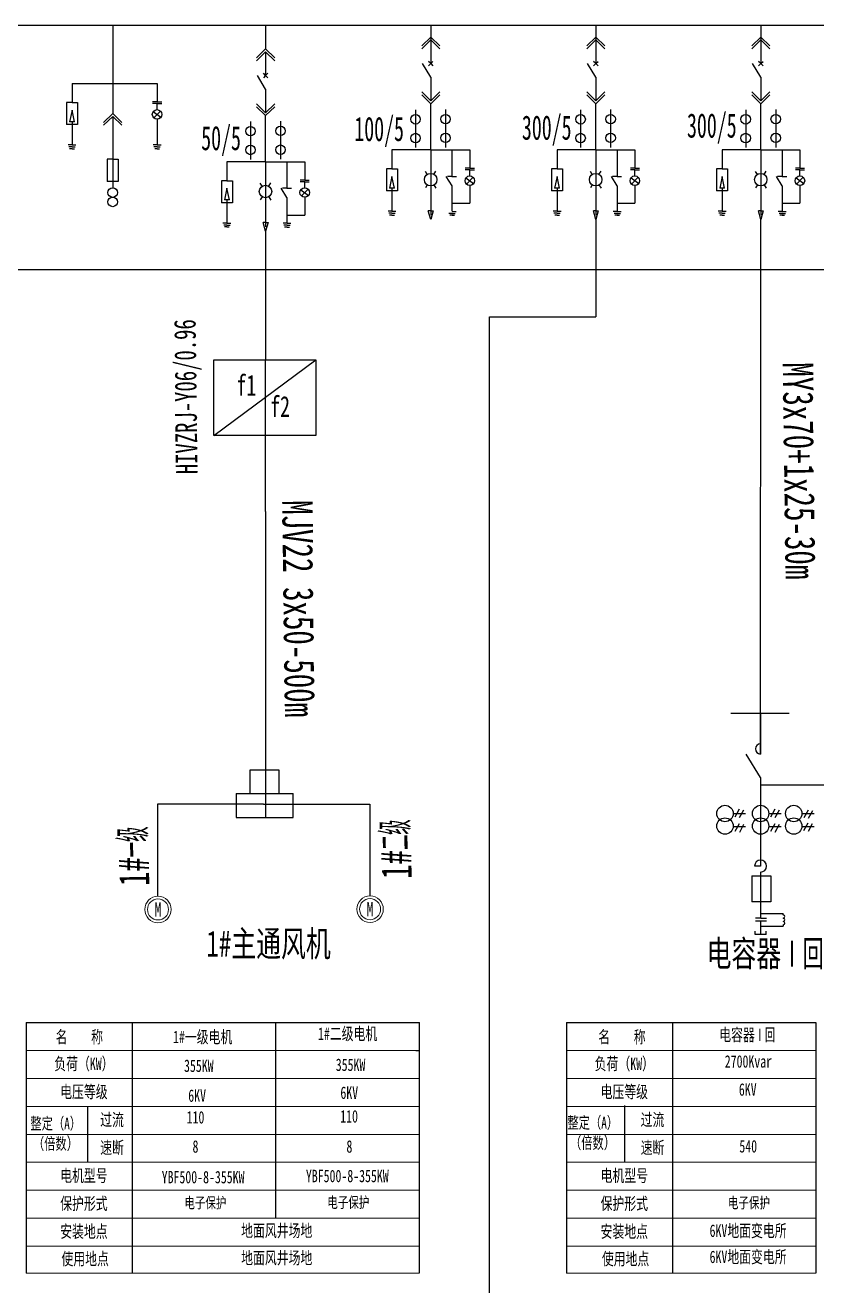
# Model space of a CAD drawing. Header units: millimetres. Extents: x -10061 to 3337, y -3023 to -418.
# Drawn here: x -9393.7 to -9247.8, y -2519.7 to -2287.3 of the extents above; entities that cross this region are included whole.
import ezdxf
from ezdxf.lldxf.tags import DXFTag

# ---------------------------------------------------------------- set-up
doc = ezdxf.new("R2010")
doc.units = ezdxf.units.MM
doc.layers.add('图框内框', color=16, linetype='Continuous', lineweight=100)
doc.layers.add('粗实线', color=7, linetype='Continuous', lineweight=30)
doc.styles.add('_宋体', font='', dxfattribs={"width": 0.6})
doc.styles.add('仿宋_GB2312', font='', dxfattribs={"width": 0.7, "height": 3})
doc.styles.get('_宋体').set_extended_font_data('SimSun')
doc.styles.get('仿宋_GB2312').set_extended_font_data('FangSong_GB2312')
tags = doc.linetypes.add('ACAD_ISO02W100', pattern=[15, 12, -3]).pattern_tags.tags
tags[6:7] = [DXFTag(74, 4), DXFTag(75, 0), DXFTag(340, '0'), DXFTag(46, 1.0), DXFTag(50, 0.0), DXFTag(44, 0.0), DXFTag(45, 0.0)]
tags[4:5] = [DXFTag(74, 4), DXFTag(75, 0), DXFTag(340, '0'), DXFTag(46, 1.0), DXFTag(50, 0.0), DXFTag(44, 0.0), DXFTag(45, 0.0)]

msp = doc.modelspace()

# ---------------------------------------------------------------- linework, layer by layer
at = {"color": 0, "lineweight": -3}
for p, q in [((-9288.56, -2323.07), (-9288.56, -2323.07)), ((-9288.56, -2323.07), (-9288.56, -2323.07)), ((-9288.56, -2323.07), (-9288.56, -2341.03)), ((-9258.2, -2421.66), (-9258.14, -2323.07)), ((-9349.39, -2325.25), (-9349.39, -2335.25)), ((-9349.39, -2335.25), (-9349.39, -2348.99)), ((-9308.12, -2525.3), (-9308.12, -2341.03)), ((-9308.12, -2341.03), (-9288.56, -2341.03)), ((-9258.2, -2425.97), (-9258.2, -2425.97)), ((-9321.07, -2471.18), (-9321.07, -2517.41)), ((-9293.93, -2471.18), (-9293.93, -2517.41))]:
    msp.add_line(p, q, dxfattribs=at)
at = {"color": 7, "lineweight": 15}
for p, q in [((-9393.5, -2476.33), (-9321.07, -2476.33)), ((-9293.93, -2476.33), (-9248.01, -2476.33)), ((-9393.5, -2481.48), (-9321.07, -2481.48)), ((-9293.93, -2481.48), (-9248.01, -2481.48)), ((-9393.5, -2486.63), (-9321.07, -2486.63)), ((-9293.93, -2486.63), (-9248.01, -2486.63)), ((-9393.5, -2491.79), (-9321.07, -2491.79)), ((-9293.93, -2491.79), (-9248.01, -2491.79)), ((-9393.5, -2496.94), (-9321.07, -2496.94)), ((-9293.93, -2496.94), (-9248.01, -2496.94)), ((-9393.5, -2502.09), (-9321.07, -2502.09)), ((-9293.93, -2502.09), (-9248.01, -2502.09)), ((-9393.5, -2507.24), (-9321.07, -2507.24)), ((-9293.93, -2507.24), (-9248.01, -2507.24)), ((-9393.5, -2512.39), (-9321.07, -2512.39)), ((-9293.93, -2512.39), (-9248.01, -2512.39)), ((-9393.5, -2517.41), (-9321.07, -2517.41)), ((-9293.93, -2517.41), (-9248.01, -2517.41))]:
    msp.add_line(p, q, dxfattribs=at)
at = {"lineweight": 15}
for centre, radius in [((-9369.22, -2450.32), 2.44), ((-9369.22, -2450.32), 1.94), ((-9330.15, -2450.26), 2.44), ((-9330.15, -2450.26), 1.94)]:
    msp.add_circle(centre, radius, dxfattribs=at)
at = {"layer": '图框内框', "color": 0, "linetype": 'ACAD_ISO02W100', "lineweight": -3}
msp.add_line((-8728.06, -2332.34), (-9457.16, -2332.34), dxfattribs=at)
at = {"layer": '图框内框', "color": 0, "lineweight": -3}
for p, q in [((-9358.91, -2362.91), (-9340.14, -2348.99)), ((-9349.39, -2376.95), (-9349.39, -2348.99)), ((-9340.14, -2348.99), (-9340.14, -2355.95)), ((-9349.39, -2376.95), (-9349.39, -2433.34)), ((-9352.21, -2428.95), (-9352.21, -2424.56)), ((-9352.21, -2424.56), (-9346.95, -2424.56)), ((-9346.95, -2424.56), (-9346.95, -2428.95)), ((-9354.84, -2428.95), (-9344.32, -2428.95)), ((-9354.84, -2428.95), (-9354.84, -2433.34)), ((-9352.21, -2428.95), (-9346.95, -2428.95)), ((-9344.32, -2433.34), (-9344.32, -2428.95)), ((-9349.75, -2430.88), (-9369.3, -2430.88)), ((-9369.3, -2430.88), (-9369.3, -2447.84)), ((-9349.75, -2430.88), (-9330.19, -2430.88)), ((-9330.19, -2430.88), (-9330.19, -2447.84)), ((-9354.84, -2433.34), (-9344.32, -2433.34)), ((-9354.84, -2433.34), (-9344.32, -2433.34)), ((-9393.5, -2471.18), (-9393.5, -2512.39)), ((-9393.5, -2471.18), (-9321.07, -2471.18)), ((-9373.99, -2471.18), (-9373.99, -2517.41)), ((-9347.58, -2471.18), (-9347.58, -2507.24)), ((-9321.7, -2471.18), (-9321.05, -2471.18)), ((-9321.07, -2471.18), (-9321.07, -2517.41)), ((-9321.07, -2471.18), (-9321.07, -2517.41)), ((-9293.93, -2471.18), (-9248.01, -2471.18)), ((-9274.43, -2471.18), (-9274.43, -2517.41)), ((-9248.01, -2471.18), (-9248.01, -2517.41)), ((-9248.01, -2471.18), (-9248.01, -2517.41)), ((-9248.01, -2471.18), (-9248.01, -2517.41)), ((-9393.5, -2476.2), (-9393.5, -2517.41)), ((-9321.7, -2476.33), (-9321.07, -2476.33)), ((-9382.21, -2486.63), (-9382.21, -2496.94)), ((-9283.27, -2486.49), (-9283.27, -2496.8))]:
    msp.add_line(p, q, dxfattribs=at)
msp.add_lwpolyline([(-9358.91, -2348.99), (-9340.14, -2348.99), (-9340.14, -2362.91), (-9358.91, -2362.91)], close=True, dxfattribs=at)
at = {"layer": '粗实线', "color": 0, "ltscale": 25}
for p, q in [((-9411.33, -2287.26), (-9106.06, -2287.26)), ((-9377.57, -2287.26), (-9377.57, -2303.53)), ((-9349.39, -2287.26), (-9349.39, -2291.63)), ((-9318.97, -2287.26), (-9318.97, -2291.63)), ((-9288.56, -2287.26), (-9288.56, -2291.63)), ((-9258.14, -2287.26), (-9258.14, -2291.63)), ((-9318.97, -2289.45), (-9320.63, -2291.08)), ((-9318.97, -2289.45), (-9317.31, -2291.08)), ((-9288.56, -2289.45), (-9290.22, -2291.08)), ((-9288.56, -2289.45), (-9286.89, -2291.08)), ((-9258.14, -2289.45), (-9259.8, -2291.08)), ((-9258.14, -2289.45), (-9256.48, -2291.08)), ((-9349.39, -2291.63), (-9351.05, -2293.27)), ((-9349.39, -2291.63), (-9347.72, -2293.27)), ((-9318.97, -2289.98), (-9320.63, -2291.62)), ((-9318.97, -2289.98), (-9317.31, -2291.62)), ((-9318.97, -2289.98), (-9318.97, -2294.35)), ((-9288.56, -2289.98), (-9290.22, -2291.62)), ((-9288.56, -2289.98), (-9286.89, -2291.62)), ((-9288.56, -2289.98), (-9288.56, -2294.35)), ((-9258.14, -2289.98), (-9259.8, -2291.62)), ((-9258.14, -2289.98), (-9256.48, -2291.62)), ((-9258.14, -2289.98), (-9258.14, -2294.35)), ((-9349.39, -2292.17), (-9351.05, -2293.8)), ((-9349.39, -2292.17), (-9347.72, -2293.8)), ((-9349.39, -2292.17), (-9349.39, -2296.54)), ((-9318.97, -2294.35), (-9319.39, -2293.95)), ((-9318.97, -2294.35), (-9318.55, -2293.95)), ((-9288.56, -2294.35), (-9288.97, -2293.95)), ((-9288.56, -2294.35), (-9288.14, -2293.95)), ((-9258.14, -2294.35), (-9258.56, -2293.95)), ((-9258.14, -2294.35), (-9257.72, -2293.95)), ((-9349.39, -2299.04), (-9350.91, -2296.54)), ((-9349.39, -2296.54), (-9349.81, -2296.13)), ((-9349.39, -2296.54), (-9349.81, -2296.95)), ((-9349.39, -2296.54), (-9348.97, -2296.13)), ((-9349.39, -2296.54), (-9348.97, -2296.95)), ((-9318.97, -2296.85), (-9320.5, -2294.35)), ((-9318.97, -2294.35), (-9319.39, -2294.76)), ((-9318.97, -2294.35), (-9318.55, -2294.76)), ((-9288.56, -2296.85), (-9290.08, -2294.35)), ((-9288.56, -2294.35), (-9288.97, -2294.76)), ((-9288.56, -2294.35), (-9288.14, -2294.76)), ((-9258.14, -2296.85), (-9259.67, -2294.35)), ((-9258.14, -2294.35), (-9258.56, -2294.76)), ((-9258.14, -2294.35), (-9257.72, -2294.76)), ((-9385.06, -2298.01), (-9385.06, -2301.51)), ((-9385.06, -2298.01), (-9369.38, -2298.01)), ((-9369.38, -2298.01), (-9369.38, -2301.4)), ((-9318.97, -2296.85), (-9318.97, -2301.22)), ((-9288.56, -2296.85), (-9288.56, -2301.22)), ((-9258.14, -2296.85), (-9258.14, -2301.22)), ((-9349.39, -2299.04), (-9349.39, -2303.41)), ((-9318.97, -2301.21), (-9320.63, -2299.57)), ((-9318.97, -2301.75), (-9320.63, -2300.11)), ((-9318.97, -2301.21), (-9317.31, -2299.57)), ((-9318.97, -2301.75), (-9317.31, -2300.11)), ((-9288.56, -2301.21), (-9290.22, -2299.57)), ((-9288.56, -2301.75), (-9290.22, -2300.11)), ((-9288.56, -2301.21), (-9286.89, -2299.57)), ((-9288.56, -2301.75), (-9286.89, -2300.11)), ((-9258.14, -2301.21), (-9259.8, -2299.57)), ((-9258.14, -2301.75), (-9259.8, -2300.11)), ((-9258.14, -2301.21), (-9256.48, -2299.57)), ((-9258.14, -2301.75), (-9256.48, -2300.11)), ((-9386.08, -2301.51), (-9386.08, -2305.59)), ((-9385.06, -2301.51), (-9386.08, -2301.51)), ((-9385.06, -2302.91), (-9385.51, -2305.06)), ((-9385.06, -2301.51), (-9384.04, -2301.51)), ((-9384.61, -2305.06), (-9385.06, -2302.91)), ((-9384.04, -2301.51), (-9384.04, -2305.59)), ((-9377.57, -2303.53), (-9379.23, -2305.17)), ((-9377.57, -2303.53), (-9375.91, -2305.17)), ((-9369.38, -2301.4), (-9370.22, -2301.4)), ((-9369.38, -2301.71), (-9370.22, -2301.71)), ((-9370.09, -2303.19), (-9368.68, -2304.22)), ((-9369.99, -2304.33), (-9368.77, -2303.08)), ((-9369.38, -2301.4), (-9368.54, -2301.4)), ((-9369.38, -2301.71), (-9368.54, -2301.71)), ((-9369.38, -2302.83), (-9369.38, -2301.71)), ((-9349.39, -2303.39), (-9351.05, -2301.76)), ((-9349.39, -2303.93), (-9351.05, -2302.3)), ((-9349.39, -2303.39), (-9347.72, -2301.76)), ((-9349.39, -2303.93), (-9347.72, -2302.3)), ((-9321.77, -2302.84), (-9321.77, -2309.84)), ((-9318.97, -2310.25), (-9318.97, -2301.75)), ((-9316.23, -2302.8), (-9316.23, -2309.8)), ((-9291.35, -2302.84), (-9291.35, -2309.84)), ((-9288.56, -2310.25), (-9288.56, -2301.75)), ((-9285.82, -2302.8), (-9285.82, -2309.8)), ((-9260.94, -2302.84), (-9260.94, -2309.84)), ((-9258.14, -2310.25), (-9258.14, -2301.75)), ((-9255.4, -2302.8), (-9255.4, -2309.8)), ((-9384.04, -2305.59), (-9386.08, -2305.59)), ((-9384.61, -2305.06), (-9385.51, -2305.06)), ((-9385.06, -2305.06), (-9385.06, -2309.34)), ((-9377.57, -2304.07), (-9379.23, -2305.71)), ((-9377.57, -2304.07), (-9375.91, -2305.71)), ((-9377.57, -2304.07), (-9377.57, -2308.44)), ((-9369.38, -2304.57), (-9369.38, -2309.34)), ((-9352.19, -2305.02), (-9352.19, -2312.03)), ((-9349.39, -2312.43), (-9349.39, -2303.93)), ((-9346.65, -2304.98), (-9346.65, -2311.99)), ((-9385.06, -2309.34), (-9385.79, -2309.34)), ((-9385.06, -2309.69), (-9385.64, -2309.69)), ((-9385.06, -2310.04), (-9385.5, -2310.04)), ((-9385.06, -2309.34), (-9384.33, -2309.34)), ((-9385.06, -2309.69), (-9384.48, -2309.69)), ((-9385.06, -2310.04), (-9384.62, -2310.04)), ((-9377.57, -2308.44), (-9377.57, -2317.25)), ((-9369.38, -2309.34), (-9370.11, -2309.34)), ((-9369.38, -2309.69), (-9369.96, -2309.69)), ((-9369.38, -2310.04), (-9369.82, -2310.04)), ((-9369.38, -2309.34), (-9368.65, -2309.34)), ((-9369.38, -2309.69), (-9368.8, -2309.69)), ((-9369.38, -2310.04), (-9368.94, -2310.04)), ((-9326.11, -2310.25), (-9326.11, -2313.74)), ((-9318.97, -2310.25), (-9326.11, -2310.25)), ((-9318.97, -2310.25), (-9311.77, -2310.25)), ((-9318.97, -2310.25), (-9318.97, -2315.37)), ((-9315.05, -2310.25), (-9315.05, -2315.05)), ((-9311.77, -2310.25), (-9311.77, -2313.63)), ((-9295.69, -2310.25), (-9295.69, -2313.74)), ((-9288.56, -2310.25), (-9295.69, -2310.25)), ((-9288.56, -2310.25), (-9281.35, -2310.25)), ((-9288.56, -2310.25), (-9288.56, -2315.37)), ((-9284.63, -2310.25), (-9284.63, -2315.05)), ((-9281.35, -2310.25), (-9281.35, -2313.63)), ((-9265.28, -2310.25), (-9265.28, -2313.74)), ((-9258.14, -2310.25), (-9265.28, -2310.25)), ((-9258.14, -2310.25), (-9250.94, -2310.25)), ((-9258.14, -2310.25), (-9258.14, -2315.37)), ((-9254.22, -2310.25), (-9254.22, -2315.05)), ((-9250.94, -2310.25), (-9250.94, -2313.63)), ((-9378.58, -2311.99), (-9378.58, -2316.07)), ((-9377.56, -2311.99), (-9378.58, -2311.99)), ((-9377.56, -2311.99), (-9376.54, -2311.99)), ((-9376.54, -2311.99), (-9376.54, -2316.07)), ((-9356.52, -2312.43), (-9356.52, -2315.93)), ((-9349.39, -2312.43), (-9356.52, -2312.43)), ((-9349.39, -2312.43), (-9342.18, -2312.43)), ((-9349.39, -2312.43), (-9349.39, -2317.55)), ((-9345.46, -2312.43), (-9345.46, -2317.24)), ((-9342.18, -2312.43), (-9342.18, -2315.82)), ((-9327.13, -2313.74), (-9327.13, -2317.82)), ((-9326.11, -2313.74), (-9327.13, -2313.74)), ((-9326.11, -2315.14), (-9326.56, -2317.29)), ((-9326.11, -2313.74), (-9325.09, -2313.74)), ((-9325.66, -2317.29), (-9326.11, -2315.14)), ((-9325.09, -2313.74), (-9325.09, -2317.82)), ((-9319.61, -2314.78), (-9319.96, -2314.21)), ((-9318.38, -2314.77), (-9318.01, -2314.16)), ((-9315.04, -2316.86), (-9316.1, -2315.14)), ((-9315.05, -2315.14), (-9315.88, -2315.14)), ((-9315.05, -2315.14), (-9314.21, -2315.14)), ((-9311.77, -2313.63), (-9312.61, -2313.63)), ((-9311.77, -2313.94), (-9312.61, -2313.94)), ((-9311.77, -2313.63), (-9310.93, -2313.63)), ((-9311.77, -2313.94), (-9310.93, -2313.94)), ((-9311.77, -2315.06), (-9311.77, -2313.94)), ((-9296.71, -2313.74), (-9296.71, -2317.82)), ((-9295.69, -2313.74), (-9296.71, -2313.74)), ((-9295.69, -2315.14), (-9296.14, -2317.29)), ((-9295.69, -2313.74), (-9294.67, -2313.74)), ((-9295.24, -2317.29), (-9295.69, -2315.14)), ((-9294.67, -2313.74), (-9294.67, -2317.82)), ((-9289.2, -2314.78), (-9289.55, -2314.21)), ((-9287.97, -2314.77), (-9287.59, -2314.16)), ((-9284.63, -2316.86), (-9285.68, -2315.14)), ((-9284.63, -2315.14), (-9285.47, -2315.14)), ((-9284.63, -2315.14), (-9283.79, -2315.14)), ((-9281.35, -2313.63), (-9282.19, -2313.63)), ((-9281.35, -2313.94), (-9282.19, -2313.94)), ((-9281.35, -2313.63), (-9280.51, -2313.63)), ((-9281.35, -2313.94), (-9280.51, -2313.94)), ((-9281.35, -2315.06), (-9281.35, -2313.94)), ((-9266.3, -2313.74), (-9266.3, -2317.82)), ((-9265.28, -2313.74), (-9266.3, -2313.74)), ((-9265.28, -2315.14), (-9265.72, -2317.29)), ((-9265.28, -2313.74), (-9264.26, -2313.74)), ((-9264.83, -2317.29), (-9265.28, -2315.14)), ((-9264.26, -2313.74), (-9264.26, -2317.82)), ((-9258.78, -2314.78), (-9259.13, -2314.21)), ((-9257.55, -2314.77), (-9257.18, -2314.16)), ((-9254.21, -2316.86), (-9255.27, -2315.14)), ((-9254.22, -2315.14), (-9255.05, -2315.14)), ((-9254.22, -2315.14), (-9253.38, -2315.14)), ((-9250.94, -2313.63), (-9251.77, -2313.63)), ((-9250.94, -2313.94), (-9251.77, -2313.94)), ((-9250.94, -2313.63), (-9250.1, -2313.63)), ((-9250.94, -2313.94), (-9250.1, -2313.94)), ((-9250.94, -2315.06), (-9250.94, -2313.94)), ((-9376.54, -2316.07), (-9378.58, -2316.07)), ((-9357.54, -2315.93), (-9357.54, -2320.01)), ((-9356.52, -2315.93), (-9357.54, -2315.93)), ((-9356.52, -2317.32), (-9356.97, -2319.48)), ((-9356.52, -2315.93), (-9355.5, -2315.93)), ((-9356.07, -2319.48), (-9356.52, -2317.32)), ((-9355.5, -2315.93), (-9355.5, -2320.01)), ((-9350.03, -2316.97), (-9350.38, -2316.4)), ((-9348.8, -2316.95), (-9348.42, -2316.34)), ((-9345.46, -2319.04), (-9346.51, -2317.32)), ((-9345.46, -2317.33), (-9346.3, -2317.33)), ((-9345.46, -2317.33), (-9344.62, -2317.33)), ((-9342.18, -2315.82), (-9343.02, -2315.82)), ((-9342.18, -2316.13), (-9343.02, -2316.13)), ((-9342.79, -2318.75), (-9341.57, -2317.5)), ((-9342.18, -2315.82), (-9341.34, -2315.82)), ((-9342.18, -2316.13), (-9341.34, -2316.13)), ((-9342.18, -2317.24), (-9342.18, -2316.13)), ((-9325.66, -2317.29), (-9326.56, -2317.29)), ((-9326.11, -2317.29), (-9326.11, -2321.57)), ((-9319.61, -2316.7), (-9319.96, -2317.26)), ((-9318.97, -2315.37), (-9318.97, -2322.27)), ((-9318.38, -2316.71), (-9318.01, -2317.32)), ((-9315.05, -2316.85), (-9315.05, -2321.57)), ((-9312.48, -2315.42), (-9311.07, -2316.45)), ((-9312.38, -2316.56), (-9311.15, -2315.31)), ((-9311.77, -2316.81), (-9311.77, -2320.09)), ((-9295.24, -2317.29), (-9296.14, -2317.29)), ((-9295.69, -2317.29), (-9295.69, -2321.57)), ((-9289.2, -2316.7), (-9289.55, -2317.26)), ((-9288.56, -2315.37), (-9288.56, -2322.27)), ((-9287.97, -2316.71), (-9287.59, -2317.32)), ((-9284.63, -2316.85), (-9284.63, -2321.57)), ((-9282.06, -2315.42), (-9280.65, -2316.45)), ((-9281.96, -2316.56), (-9280.74, -2315.31)), ((-9281.35, -2316.81), (-9281.35, -2320.09)), ((-9264.83, -2317.29), (-9265.72, -2317.29)), ((-9265.28, -2317.29), (-9265.28, -2321.57)), ((-9258.78, -2316.7), (-9259.13, -2317.26)), ((-9258.14, -2315.37), (-9258.14, -2322.27)), ((-9257.55, -2316.71), (-9257.18, -2317.32)), ((-9254.22, -2316.85), (-9254.22, -2321.57)), ((-9251.65, -2315.42), (-9250.24, -2316.45)), ((-9251.55, -2316.56), (-9250.32, -2315.31)), ((-9250.94, -2316.81), (-9250.94, -2320.09)), ((-9356.07, -2319.48), (-9356.97, -2319.48)), ((-9356.52, -2319.48), (-9356.52, -2323.76)), ((-9350.03, -2318.88), (-9350.38, -2319.45)), ((-9349.39, -2317.55), (-9349.39, -2324.46)), ((-9348.8, -2318.9), (-9348.42, -2319.51)), ((-9345.46, -2319.04), (-9345.46, -2323.76)), ((-9342.89, -2317.6), (-9341.48, -2318.64)), ((-9342.18, -2318.99), (-9342.18, -2322.28)), ((-9325.09, -2317.82), (-9327.13, -2317.82)), ((-9294.67, -2317.82), (-9296.71, -2317.82)), ((-9264.26, -2317.82), (-9266.3, -2317.82)), ((-9355.5, -2320.01), (-9357.54, -2320.01)), ((-9326.11, -2321.57), (-9326.84, -2321.57)), ((-9326.11, -2321.92), (-9326.69, -2321.92)), ((-9326.11, -2321.57), (-9325.38, -2321.57)), ((-9326.11, -2321.92), (-9325.52, -2321.92)), ((-9318.97, -2321.47), (-9319.41, -2321.47)), ((-9318.97, -2323.07), (-9319.41, -2321.47)), ((-9318.97, -2321.47), (-9318.53, -2321.47)), ((-9318.53, -2321.47), (-9318.97, -2323.07)), ((-9315.03, -2321.95), (-9315.62, -2321.95)), ((-9315.05, -2320.09), (-9311.77, -2320.09)), ((-9315.03, -2321.6), (-9314.3, -2321.6)), ((-9315.03, -2321.95), (-9314.45, -2321.95)), ((-9295.69, -2321.57), (-9296.42, -2321.57)), ((-9295.69, -2321.92), (-9296.27, -2321.92)), ((-9295.69, -2321.57), (-9294.96, -2321.57)), ((-9295.69, -2321.92), (-9295.11, -2321.92)), ((-9288.56, -2321.47), (-9288.99, -2321.47)), ((-9288.56, -2323.07), (-9288.99, -2321.47)), ((-9288.56, -2321.47), (-9288.12, -2321.47)), ((-9288.12, -2321.47), (-9288.56, -2323.07)), ((-9284.62, -2321.6), (-9285.35, -2321.6)), ((-9284.62, -2321.95), (-9285.2, -2321.95)), ((-9284.63, -2320.09), (-9281.35, -2320.09)), ((-9284.62, -2321.6), (-9283.89, -2321.6)), ((-9284.62, -2321.95), (-9284.03, -2321.95)), ((-9265.28, -2321.57), (-9266.01, -2321.57)), ((-9265.28, -2321.92), (-9265.86, -2321.92)), ((-9265.28, -2321.57), (-9264.55, -2321.57)), ((-9265.28, -2321.92), (-9264.69, -2321.92)), ((-9258.14, -2321.47), (-9258.58, -2321.47)), ((-9258.14, -2323.07), (-9258.58, -2321.47)), ((-9258.14, -2321.47), (-9257.7, -2321.47)), ((-9257.7, -2321.47), (-9258.14, -2323.07)), ((-9254.2, -2321.6), (-9254.93, -2321.6)), ((-9254.2, -2321.95), (-9254.79, -2321.95)), ((-9254.22, -2320.09), (-9250.94, -2320.09)), ((-9254.2, -2321.6), (-9253.47, -2321.6)), ((-9254.2, -2321.95), (-9253.62, -2321.95)), ((-9356.52, -2323.76), (-9357.25, -2323.76)), ((-9356.52, -2324.11), (-9357.11, -2324.11)), ((-9356.52, -2324.46), (-9356.96, -2324.46)), ((-9356.52, -2323.76), (-9355.79, -2323.76)), ((-9356.52, -2324.11), (-9355.94, -2324.11)), ((-9356.52, -2324.46), (-9356.09, -2324.46)), ((-9349.39, -2323.65), (-9349.82, -2323.65)), ((-9349.39, -2325.25), (-9349.82, -2323.65)), ((-9349.39, -2323.65), (-9348.95, -2323.65)), ((-9348.95, -2323.65), (-9349.39, -2325.25)), ((-9345.45, -2323.78), (-9346.18, -2323.78)), ((-9345.45, -2324.13), (-9346.03, -2324.13)), ((-9345.45, -2324.48), (-9345.89, -2324.48)), ((-9345.46, -2322.28), (-9342.18, -2322.28)), ((-9345.45, -2323.78), (-9344.72, -2323.78)), ((-9345.45, -2324.13), (-9344.87, -2324.13)), ((-9345.45, -2324.48), (-9345.01, -2324.48)), ((-9326.11, -2322.27), (-9326.54, -2322.27)), ((-9326.11, -2322.27), (-9325.67, -2322.27)), ((-9315.03, -2322.3), (-9315.47, -2322.3)), ((-9315.03, -2322.3), (-9314.6, -2322.3)), ((-9295.69, -2322.27), (-9296.13, -2322.27)), ((-9295.69, -2322.27), (-9295.25, -2322.27)), ((-9284.62, -2322.3), (-9285.05, -2322.3)), ((-9284.62, -2322.3), (-9284.18, -2322.3)), ((-9265.28, -2322.27), (-9265.71, -2322.27)), ((-9265.28, -2322.27), (-9264.84, -2322.27)), ((-9254.2, -2322.3), (-9254.64, -2322.3)), ((-9254.2, -2322.3), (-9253.77, -2322.3)), ((-9263.65, -2414.1), (-9252.94, -2414.1)), ((-9258.2, -2414.1), (-9258.2, -2421.66)), ((-9258.2, -2425.97), (-9260.84, -2421.66)), ((-9258.2, -2425.97), (-9258.2, -2442.33)), ((-9258.2, -2427.33), (-9245.91, -2427.33)), ((-9263.24, -2432.62), (-9260.99, -2432.62)), ((-9262.14, -2431.85), (-9262.94, -2433.29)), ((-9261.33, -2432), (-9262.13, -2433.44)), ((-9256.68, -2432.62), (-9254.43, -2432.62)), ((-9255.59, -2431.85), (-9256.38, -2433.29)), ((-9254.77, -2432), (-9255.57, -2433.44)), ((-9250.57, -2432.62), (-9248.31, -2432.62)), ((-9249.44, -2431.98), (-9250.24, -2433.42)), ((-9248.63, -2432.13), (-9249.43, -2433.56)), ((-9263.24, -2435.02), (-9260.99, -2435.02)), ((-9262.12, -2434.53), (-9262.91, -2435.97)), ((-9261.31, -2434.68), (-9262.1, -2436.12)), ((-9256.69, -2435.02), (-9254.43, -2435.02)), ((-9255.56, -2434.53), (-9256.35, -2435.97)), ((-9254.75, -2434.68), (-9255.54, -2436.12)), ((-9250.57, -2435.02), (-9248.31, -2435.02)), ((-9249.47, -2434.39), (-9250.26, -2435.83)), ((-9248.66, -2434.54), (-9249.45, -2435.97)), ((-9258.2, -2442.33), (-9259.3, -2442.33)), ((-9259.82, -2444.09), (-9259.82, -2448.89)), ((-9259.82, -2444.09), (-9256.3, -2444.09)), ((-9258.2, -2443.43), (-9258.2, -2451.94)), ((-9256.3, -2444.09), (-9256.3, -2448.89)), ((-9256.3, -2448.89), (-9259.82, -2448.89)), ((-9258.14, -2451.94), (-9259.15, -2451.94)), ((-9258.2, -2451.08), (-9254.02, -2451.08)), ((-9258.14, -2451.94), (-9257.13, -2451.94)), ((-9254.02, -2451.33), (-9254.02, -2451.08)), ((-9259.21, -2454.94), (-9259.21, -2454.32)), ((-9257.09, -2452.49), (-9259.15, -2452.49)), ((-9258.2, -2452.49), (-9258.2, -2454.94)), ((-9258.2, -2453.4), (-9254.02, -2453.4)), ((-9257.19, -2454.94), (-9257.19, -2454.32)), ((-9254.02, -2453.15), (-9254.02, -2453.4)), ((-9257.19, -2454.94), (-9259.21, -2454.94))]:
    msp.add_line(p, q, dxfattribs=at)
for centre, radius in [((-9369.39, -2303.7), 0.874), ((-9352.19, -2306.79), 0.874), ((-9346.65, -2306.75), 0.874), ((-9321.77, -2304.61), 0.874), ((-9316.23, -2304.57), 0.874), ((-9291.35, -2304.61), 0.874), ((-9285.82, -2304.57), 0.874), ((-9260.94, -2304.61), 0.874), ((-9255.4, -2304.57), 0.874), ((-9321.77, -2308.07), 0.874), ((-9316.23, -2308.03), 0.874), ((-9291.35, -2308.07), 0.874), ((-9285.82, -2308.03), 0.874), ((-9260.94, -2308.07), 0.874), ((-9255.4, -2308.03), 0.874), ((-9352.19, -2310.26), 0.874), ((-9346.65, -2310.22), 0.874), ((-9318.99, -2315.74), 1.15), ((-9311.77, -2315.93), 0.874), ((-9288.57, -2315.74), 1.15), ((-9281.36, -2315.93), 0.874), ((-9258.16, -2315.74), 1.15), ((-9250.94, -2315.93), 0.874), ((-9377.57, -2318.13), 0.874), ((-9349.4, -2317.92), 1.15), ((-9342.19, -2318.12), 0.874), ((-9377.57, -2319.85), 0.874), ((-9264.75, -2432.62), 1.51), ((-9258.19, -2432.62), 1.51), ((-9252.08, -2432.62), 1.51), ((-9264.75, -2434.94), 1.51), ((-9258.19, -2434.94), 1.51), ((-9252.08, -2434.94), 1.51)]:
    msp.add_circle(centre, radius, dxfattribs=at)
for centre, radius, start, end in [((-9258.2, -2420.72), 0.932, 90, 270), ((-9258.2, -2442.33), 1.1, 270, 180), ((-9254.03, -2451.63), 0.306, 268.4839, 88.4839), ((-9254.03, -2452.24), 0.306, 268.4839, 88.4839), ((-9254.03, -2452.84), 0.306, 271.5161, 88.4839)]:
    msp.add_arc(centre, radius, start, end, dxfattribs=at)

# ---------------------------------------------------------------- texts
at = {"color": 7, "lineweight": 15, "width": 123.9863, "attachment_point": 5, "style": '仿宋_GB2312'}
for s, insert, char_height, rotation in [('HIVZRJ-Y06/0.96', (-9363.62, -2355.76), 4, 90.7515), ('MY3x70+1x25-30m', (-9251.09, -2369.43), 5.6, 270.7515), ('MJV22 3x50-500m', (-9343.33, -2394.85), 5.6, 270.7515), ('1#{\\Ftxt,gbcbig|c134;一级}', (-9373.69, -2440.52), 5.6, 90.7515), ('1#{\\Ftxt,gbcbig|c134;二级}', (-9325.35, -2439.21), 5.6, 90.7515)]:
    msp.add_mtext(s, dxfattribs=dict(at, insert=insert, char_height=char_height, rotation=rotation))
at = {"color": 7, "lineweight": 15, "attachment_point": 5, "style": '仿宋_GB2312'}
for s, insert, char_height, width in [('{\\fFangSong|b0|i0|c134|p49;f1}', (-9352.94, -2353.65), 3.84, 24.5024), ('{\\fFangSong|b0|i0|c134|p49;f2}', (-9346.73, -2357.57), 3.84, 24.5024), ('{\\fFangSong|b0|i0|c134|p49;1#主通风机}', (-9348.84, -2456.89), 4.8, 30.628), ('{\\fFangSong|b0|i0|c134|p49;电容器\\fSimSun|b0|i0|c134|p2;\\W0.6;\\C0;Ⅰ回}', (-9257.34, -2458.7), 4.8, 30.628), ('{\\fFangSong|b0|i0|c134|p49;\\C0;名    称}', (-9383.71, -2473.95), 2.2879, 16.9123), ('{\\fFangSong|b0|i0|c134|p49;\\C0;1#一级电机}', (-9360.99, -2473.95), 2.2879, 16.9123), ('{\\fFangSong|b0|i0|c134|p49;\\C0;1#二级电机}', (-9334.28, -2473.35), 2.2879, 16.9123), ('{\\fFangSong|b0|i0|c134|p49;\\C0;名    称}', (-9283.74, -2473.95), 2.2879, 16.9123), ('{\\fFangSong|b0|i0|c134|p49;电容器\\fSimSun|b0|i0|c134|p2;\\W0.6;\\C0;Ⅰ回}', (-9260.66, -2473.55), 2.2879, 16.9123), ('负荷（KW）', (-9382.87, -2478.91), 2.288, 16.9123), ('{\\fFangSong|b0|i0|c134|p49;355KW}', (-9333.74, -2478.97), 2.2879, 16.9123), ('负荷（KW）', (-9283.3, -2478.91), 2.288, 16.9123), ('{\\fFangSong|b0|i0|c134|p49;2700Kvar}', (-9260.43, -2478.36), 2.2879, 16.9123), ('{\\fFangSong|b0|i0|c134|p49;355KW}', (-9361.7, -2479.15), 2.2879, 16.9123), ('电压等级', (-9382.87, -2484.06), 2.288, 16.9123), ('电压等级', (-9283.3, -2484.06), 2.288, 16.9123), ('{\\fFangSong|b0|i0|c134|p49;6KV}', (-9260.56, -2483.53), 2.2879, 16.9123), ('{\\fFangSong|b0|i0|c134|p49;6KV}', (-9362.01, -2484.66), 2.2879, 16.9123), ('{\\fFangSong|b0|i0|c134|p49;6KV}', (-9333.98, -2484.12), 2.2879, 16.9123), ('{\\H0.95x;整定（A）\\P（倍数}）', (-9388.06, -2491.79), 2.2879, 10.3783), ('过流', (-9377.68, -2489.21), 2.288, 10.3783), ('{\\fFangSong|b0|i0|c134|p49;110}', (-9362.31, -2488.66), 2.2879, 16.9123), ('{\\fFangSong|b0|i0|c134|p49;110}', (-9334.01, -2488.48), 2.2879, 16.9123), ('{\\H0.95x;整定（A）\\P（倍数}）', (-9289.11, -2491.64), 2.2879, 10.3783), ('过流', (-9278.11, -2489.21), 2.288, 10.3783), ('速断', (-9377.68, -2494.36), 2.288, 10.3783), ('{\\fFangSong|b0|i0|c134|p49;8}', (-9362.31, -2494.04), 2.2879, 16.9123), ('{\\fFangSong|b0|i0|c134|p49;8}', (-9333.95, -2494.04), 2.2879, 16.9123), ('速断', (-9278.11, -2494.36), 2.288, 10.3783), ('{\\fFangSong|b0|i0|c134|p49;540}', (-9260.47, -2494), 2.2879, 16.9123), ('电机型号', (-9382.87, -2499.51), 2.288, 16.9123), ('{\\fFangSong|b0|i0|c134|p49;YBF500-8-355KW}', (-9360.91, -2499.69), 2.2879, 16.9123), ('{\\fFangSong|b0|i0|c134|p49;YBF500-8-355KW}', (-9334.34, -2499.48), 2.2879, 16.9123), ('电机型号', (-9283.3, -2499.51), 2.288, 16.9123), ('保护形式', (-9382.87, -2504.67), 2.288, 16.9123), ('{\\fSimSun|b0|i0|c134|p2;电子保护}', (-9360.49, -2504.52), 2.024, 14.9615), ('{\\fSimSun|b0|i0|c134|p2;电子保护}', (-9334.15, -2504.45), 2.024, 14.9615), ('保护形式', (-9283.3, -2504.67), 2.288, 16.9123), ('{\\fSimSun|b0|i0|c134|p2;电子保护}', (-9260.33, -2504.52), 2.024, 14.9615), ('{\\fFangSong|b0|i0|c134|p49;地面风井场地}', (-9347.34, -2509.68), 2.2879, 20.4961), ('{\\fFangSong|b0|i0|c134|p49;6KV地面变电所}', (-9260.49, -2509.68), 2.2879, 20.4961), ('安装地点', (-9382.87, -2509.82), 2.288, 16.9123), ('安装地点', (-9283.3, -2509.82), 2.288, 16.9123), ('{\\fSimSun|b0|i0|c134|p2;使用地点}', (-9382.64, -2514.87), 2.2879, 14.9615), ('{\\fFangSong|b0|i0|c134|p49;地面风井场地}', (-9347.34, -2514.7), 2.2879, 20.4961), ('{\\fSimSun|b0|i0|c134|p2;使用地点}', (-9283.07, -2514.87), 2.2879, 14.9615), ('{\\fFangSong|b0|i0|c134|p49;6KV地面变电所}', (-9260.49, -2514.5), 2.2879, 20.4961)]:
    msp.add_mtext(s, dxfattribs=dict(at, insert=insert, char_height=char_height, width=width))
at = {"lineweight": 15, "char_height": 2.64, "width": 3.6699, "attachment_point": 5, "style": '仿宋_GB2312'}
for insert in [(-9369.22, -2450.32), (-9330.15, -2450.26)]:
    msp.add_mtext('M', dxfattribs=dict(at, insert=insert))
at = {"layer": '粗实线', "color": 0, "ltscale": 25, "char_height": 4.483, "width": 7.5752, "attachment_point": 3, "style": '_宋体'}
for s, insert in [('300/5', (-9293.02, -2303.89)), ('300/5', (-9262.6, -2303.51)), ('50/5', (-9353.94, -2305.82)), ('100/5', (-9323.9, -2304.14))]:
    msp.add_mtext(s, dxfattribs=dict(at, insert=insert))

doc.saveas('drawing.dxf')
